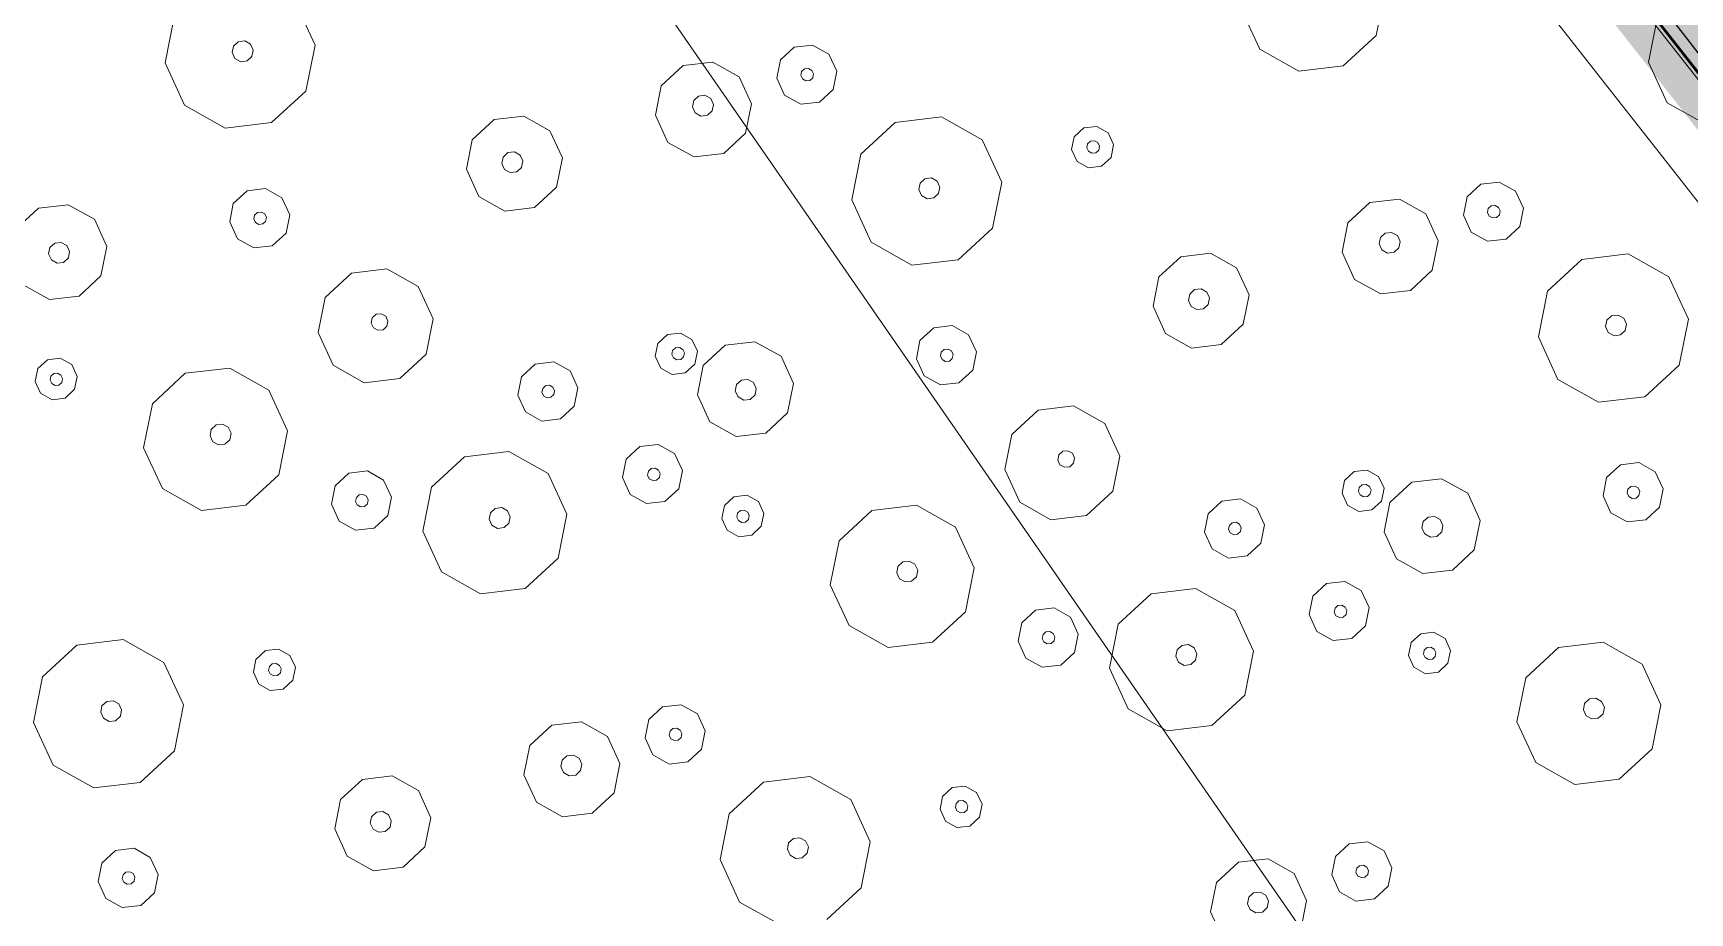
# Model space of a CAD drawing. Header units: metres. Extents: x -2858 to 512, y -1995 to 1252.
# Drawn here: x -957.179 to -952.793, y -851.668 to -849.34 of the extents above; entities that cross this region are included whole.
import ezdxf
from ezdxf.lldxf.tags import DXFTag

# ---------------------------------------------------------------- set-up
doc = ezdxf.new("R2010")
doc.units = ezdxf.units.M
for name, color, linetype in [('Calque commun', 7, 'Continuous'), ('Calque11', 7, 'Continuous'), ('Calque17', 7, 'Continuous')]:
    doc.layers.add(name, color=color, linetype=linetype)
tags = doc.linetypes.add('DASHDOT2', pattern=[0.5, 0.25, -0.125, 0, -0.125]).pattern_tags.tags
tags[10:11] = [DXFTag(74, 4), DXFTag(75, 0), DXFTag(340, '0'), DXFTag(46, 1.0), DXFTag(50, 0.0), DXFTag(44, 0.0), DXFTag(45, 0.0)]
tags[8:9] = [DXFTag(74, 4), DXFTag(75, 0), DXFTag(340, '0'), DXFTag(46, 1.0), DXFTag(50, 0.0), DXFTag(44, 0.0), DXFTag(45, 0.0)]
tags[6:7] = [DXFTag(74, 4), DXFTag(75, 0), DXFTag(340, '0'), DXFTag(46, 1.0), DXFTag(50, 0.0), DXFTag(44, 0.0), DXFTag(45, 0.0)]
tags[4:5] = [DXFTag(74, 4), DXFTag(75, 0), DXFTag(340, '0'), DXFTag(46, 1.0), DXFTag(50, 0.0), DXFTag(44, 0.0), DXFTag(45, 0.0)]

# ---------------------------------------------------------------- blocks, each defined once
blk = doc.blocks.new('geometrebondepartleger')
at = {"layer": 'Calque commun', "color": 10, "linetype": 'DASHDOT2', "lineweight": 18, "flags": 128}
blk.add_lwpolyline([(45.2867, 98.0868), (42.9361, 93.8756), (22.4919, 69.3549), (46.896, 54.8213), (60.0219, 76.4824), (130.1549, 64.2531), (145.3143, 148.376), (109.3485, 154.881), (91.263, 130.1164), (87.3779, 124.8321), (86.3313, 123.2789), (83.8109, 118.8118), (74.9183, 102.5858), (72.6157, 98.3586), (63.0649, 85.9136), (45.1583, 97.9611)], close=True, dxfattribs=at)
at = {"layer": 'Calque11', "color": 7, "linetype": 'Continuous', "lineweight": 9}
blk.add_polyline3d([(125.0277, 35.9078, 79), (133.3383, 81.851, 79), (145.3136, 148.3761, 79)], dxfattribs=at)
at = {"layer": 'Calque17', "color": 1, "linetype": 'Continuous', "lineweight": 9}
for points in [[(125.174, 36.6886, 79), (126.5286, 44.1348, 79), (125.0378, 35.9435, 79), (126.4161, 43.4883, 79), (128.681, 56.0642, 79), (129.9759, 63.1341, 79), (132.1933, 75.6042, 79), (133.3383, 81.851, 79), (135.2222, 92.3412, 79), (136.4776, 99.3268, 79), (138.1727, 108.7115, 79), (140.4846, 121.4626, 79), (141.0933, 124.9318, 79)], [(125.3707, 36.6528, 79), (126.7254, 44.0992, 79), (125.2346, 35.9078, 79), (126.6129, 43.4526, 79), (128.8778, 56.0285, 79), (130.1727, 63.0986, 79), (132.3901, 75.5687, 79), (133.5351, 81.8153, 79), (135.4191, 92.3058, 79), (136.6745, 99.2914, 79), (138.3695, 108.676, 79), (140.6815, 121.4274, 79), (141.2903, 124.8972, 79)]]:
    blk.add_polyline3d(points, dxfattribs=at)
blk = doc.blocks.new('pattern')
at = {"layer": 'Calque commun', "color": 54, "linetype": 'Continuous', "lineweight": 9}
for p, q in [((61.8743, 57.5132), (61.9764, 57.5735)), ((61.9764, 57.5735), (62.0946, 57.5623)), ((62.0946, 57.5623), (62.1835, 57.4837)), ((61.827, 57.4043), (61.8743, 57.5132)), ((62.1835, 57.4837), (62.2093, 57.3679)), ((61.8528, 57.2885), (61.827, 57.4043)), ((61.9723, 57.3901), (61.9792, 57.406)), ((61.9761, 57.3732), (61.9723, 57.3901)), ((61.9891, 57.3618), (61.9761, 57.3732)), ((61.9792, 57.406), (61.9941, 57.4148)), ((61.9941, 57.4148), (62.0113, 57.4131)), ((62.0113, 57.4131), (62.0243, 57.4017)), ((62.0281, 57.3848), (62.0212, 57.3689)), ((62.0243, 57.4017), (62.0281, 57.3848)), ((62.0063, 57.3601), (61.9891, 57.3618)), ((62.0212, 57.3689), (62.0063, 57.3601)), ((62.2093, 57.3679), (62.1621, 57.259)), ((61.9418, 57.2099), (61.8528, 57.2885)), ((62.6711, 57.2703), (62.7137, 57.2954)), ((62.7137, 57.2954), (62.7629, 57.2907)), ((62.7629, 57.2907), (62.8, 57.258)), ((62.1621, 57.259), (62.0599, 57.1987)), ((62.6515, 57.2249), (62.6711, 57.2703)), ((62.8, 57.258), (62.8107, 57.2097)), ((62.0599, 57.1987), (61.9418, 57.2099)), ((62.6622, 57.1766), (62.6515, 57.2249)), ((62.7136, 57.2198), (62.7178, 57.2293)), ((62.7159, 57.2096), (62.7136, 57.2198)), ((62.7237, 57.2028), (62.7159, 57.2096)), ((62.7178, 57.2293), (62.7267, 57.2346)), ((62.734, 57.2018), (62.7237, 57.2028)), ((62.7267, 57.2346), (62.7371, 57.2336)), ((62.743, 57.2071), (62.734, 57.2018)), ((62.7371, 57.2336), (62.7448, 57.2267)), ((62.7471, 57.2166), (62.743, 57.2071)), ((62.7448, 57.2267), (62.7471, 57.2166)), ((62.8107, 57.2097), (62.7911, 57.1644)), ((62.8862, 57.1599), (62.9543, 57.2001)), ((61.4446, 57.1358), (61.4872, 57.1609)), ((61.4872, 57.1609), (61.5364, 57.1563)), ((61.5364, 57.1563), (61.5735, 57.1235)), ((62.6993, 57.1439), (62.6622, 57.1766)), ((62.7911, 57.1644), (62.7485, 57.1392)), ((62.8547, 57.0873), (62.8862, 57.1599)), ((61.4249, 57.0905), (61.4446, 57.1358)), ((61.5735, 57.1235), (61.5842, 57.0753)), ((62.7485, 57.1392), (62.6993, 57.1439)), ((61.4357, 57.0422), (61.4249, 57.0905)), ((61.4871, 57.0853), (61.4913, 57.0949)), ((61.4894, 57.0752), (61.4871, 57.0853)), ((61.4972, 57.0683), (61.4894, 57.0752)), ((61.4913, 57.0949), (61.5002, 57.1001)), ((61.5075, 57.0673), (61.4972, 57.0683)), ((61.5002, 57.1001), (61.5105, 57.0991)), ((61.5164, 57.0726), (61.5075, 57.0673)), ((61.5105, 57.0991), (61.5183, 57.0923)), ((61.5206, 57.0821), (61.5164, 57.0726)), ((61.5183, 57.0923), (61.5206, 57.0821)), ((61.5842, 57.0753), (61.5645, 57.0299)), ((62.8719, 57.0101), (62.8547, 57.0873)), ((62.9477, 57.07), (62.9546, 57.0858)), ((62.9515, 57.0531), (62.9477, 57.07)), ((62.9546, 57.0858), (62.9695, 57.0946)), ((62.9695, 57.0946), (62.9867, 57.093)), ((62.9867, 57.093), (62.9997, 57.0815)), ((62.9997, 57.0815), (63.0034, 57.0646)), ((61.4727, 57.0095), (61.4357, 57.0422)), ((61.5645, 57.0299), (61.522, 57.0048)), ((62.9644, 57.0416), (62.9515, 57.0531)), ((62.9817, 57.04), (62.9644, 57.0416)), ((62.9966, 57.0488), (62.9817, 57.04)), ((63.0034, 57.0646), (62.9966, 57.0488)), ((63.1096, 57.063), (63.0781, 56.9905)), ((61.522, 57.0048), (61.4727, 57.0095)), ((62.1251, 56.9705), (62.1389, 57.0022)), ((62.1389, 57.0022), (62.1687, 57.0198)), ((62.1687, 57.0198), (62.2032, 57.0165)), ((62.1687, 56.9773), (62.1777, 56.9825)), ((62.1777, 56.9825), (62.188, 56.9816)), ((62.188, 56.9816), (62.1958, 56.9747)), ((62.2032, 57.0165), (62.2291, 56.9936)), ((62.2291, 56.9936), (62.2366, 56.9599)), ((62.9312, 56.9577), (62.8719, 57.0101)), ((63.0781, 56.9905), (63.01, 56.9502)), ((61.0656, 56.8866), (61.172, 56.9495)), ((61.172, 56.9495), (61.2951, 56.9377)), ((61.2951, 56.9377), (61.3877, 56.8559)), ((62.1327, 56.9367), (62.1251, 56.9705)), ((62.1586, 56.9138), (62.1327, 56.9367)), ((62.1646, 56.9677), (62.1687, 56.9773)), ((62.1668, 56.9576), (62.1646, 56.9677)), ((62.1746, 56.9507), (62.1668, 56.9576)), ((62.185, 56.9497), (62.1746, 56.9507)), ((62.1939, 56.955), (62.185, 56.9497)), ((62.198, 56.9645), (62.1939, 56.955)), ((62.1958, 56.9747), (62.198, 56.9645)), ((62.2366, 56.9599), (62.2229, 56.9281)), ((63.01, 56.9502), (62.9312, 56.9577)), ((62.1931, 56.9105), (62.1586, 56.9138)), ((62.2229, 56.9281), (62.1931, 56.9105)), ((61.0164, 56.7732), (61.0656, 56.8866)), ((61.3877, 56.8559), (61.4146, 56.7353)), ((61.8302, 56.8312), (61.8983, 56.8714)), ((61.8983, 56.8714), (61.9771, 56.8639)), ((61.9771, 56.8639), (62.0364, 56.8115)), ((61.7987, 56.7586), (61.8302, 56.8312)), ((62.0364, 56.8115), (62.0536, 56.7343)), ((61.0433, 56.6526), (61.0164, 56.7732)), ((61.1776, 56.7575), (61.1845, 56.7734)), ((61.1845, 56.7734), (61.1994, 56.7822)), ((61.1994, 56.7822), (61.2166, 56.7805)), ((61.2166, 56.7805), (61.2296, 56.7691)), ((61.2296, 56.7691), (61.2333, 56.7522)), ((61.8989, 56.7509), (61.9058, 56.7668)), ((61.9058, 56.7668), (61.9207, 56.7756)), ((61.9207, 56.7756), (61.938, 56.774)), ((61.938, 56.774), (61.9509, 56.7625)), ((61.9509, 56.7625), (61.9547, 56.7456)), ((62.1782, 56.7202), (62.1979, 56.7656)), ((62.1979, 56.7656), (62.2405, 56.7907)), ((62.2405, 56.7907), (62.2897, 56.786)), ((62.2897, 56.786), (62.3268, 56.7533)), ((61.1814, 56.7406), (61.1776, 56.7575)), ((61.1943, 56.7291), (61.1814, 56.7406)), ((61.2116, 56.7275), (61.1943, 56.7291)), ((61.2265, 56.7363), (61.2116, 56.7275)), ((61.2333, 56.7522), (61.2265, 56.7363)), ((61.4146, 56.7353), (61.3654, 56.6219)), ((61.8159, 56.6814), (61.7987, 56.7586)), ((61.9027, 56.734), (61.8989, 56.7509)), ((61.9157, 56.7226), (61.9027, 56.734)), ((61.9329, 56.7209), (61.9157, 56.7226)), ((61.9478, 56.7297), (61.9329, 56.7209)), ((61.9547, 56.7456), (61.9478, 56.7297)), ((62.0536, 56.7343), (62.0221, 56.6618)), ((62.189, 56.6719), (62.1782, 56.7202)), ((62.2391, 56.718), (62.2433, 56.7275)), ((62.2414, 56.7079), (62.2391, 56.718)), ((62.2433, 56.7275), (62.2522, 56.7328)), ((62.2522, 56.7328), (62.2626, 56.7318)), ((62.2626, 56.7318), (62.2703, 56.7249)), ((62.2703, 56.7249), (62.2726, 56.7148)), ((62.3268, 56.7533), (62.3375, 56.705)), ((61.8752, 56.629), (61.8159, 56.6814)), ((62.2261, 56.6392), (62.189, 56.6719)), ((62.2492, 56.701), (62.2414, 56.7079)), ((62.2595, 56.7), (62.2492, 56.701)), ((62.2685, 56.7053), (62.2595, 56.7)), ((62.2726, 56.7148), (62.2685, 56.7053)), ((62.3375, 56.705), (62.3178, 56.6596)), ((62.4883, 56.6148), (62.5905, 56.6751)), ((62.5905, 56.6751), (62.7086, 56.6638)), ((61.1359, 56.5708), (61.0433, 56.6526)), ((61.954, 56.6215), (61.8752, 56.629)), ((62.0221, 56.6618), (61.954, 56.6215)), ((62.2753, 56.6345), (62.2261, 56.6392)), ((62.3178, 56.6596), (62.2753, 56.6345)), ((62.7086, 56.6638), (62.7976, 56.5853)), ((61.3654, 56.6219), (61.259, 56.559)), ((61.9227, 56.553), (61.9365, 56.5847)), ((61.9365, 56.5847), (61.9663, 56.6023)), ((61.9663, 56.6023), (62.0008, 56.599)), ((62.0008, 56.599), (62.0267, 56.5761)), ((62.4411, 56.5059), (62.4883, 56.6148)), ((62.7976, 56.5853), (62.8234, 56.4695)), ((60.6503, 56.5785), (60.6761, 56.4627)), ((61.259, 56.559), (61.1359, 56.5708)), ((61.9303, 56.5192), (61.9227, 56.553)), ((61.9584, 56.5526), (61.9625, 56.5621)), ((61.9607, 56.5425), (61.9584, 56.5526)), ((61.9684, 56.5356), (61.9607, 56.5425)), ((61.9625, 56.5621), (61.9715, 56.5674)), ((61.9715, 56.5674), (61.9818, 56.5664)), ((61.9877, 56.5399), (61.9788, 56.5346)), ((61.9818, 56.5664), (61.9896, 56.5595)), ((61.9918, 56.5494), (61.9877, 56.5399)), ((61.9896, 56.5595), (61.9918, 56.5494)), ((62.0342, 56.5423), (62.0205, 56.5106)), ((62.0267, 56.5761), (62.0342, 56.5423)), ((61.9562, 56.4963), (61.9303, 56.5192)), ((61.9907, 56.493), (61.9562, 56.4963)), ((61.9788, 56.5346), (61.9684, 56.5356)), ((62.0205, 56.5106), (61.9907, 56.493)), ((62.4669, 56.3901), (62.4411, 56.5059)), ((62.5864, 56.4917), (62.5933, 56.5076)), ((62.5933, 56.5076), (62.6082, 56.5164)), ((62.6082, 56.5164), (62.6254, 56.5147)), ((62.6254, 56.5147), (62.6384, 56.5033)), ((62.6384, 56.5033), (62.6421, 56.4864)), ((60.6761, 56.4627), (60.6289, 56.3538)), ((62.5901, 56.4748), (62.5864, 56.4917)), ((62.6031, 56.4633), (62.5901, 56.4748)), ((62.6203, 56.4617), (62.6031, 56.4633)), ((62.6352, 56.4705), (62.6203, 56.4617)), ((62.6421, 56.4864), (62.6352, 56.4705)), ((62.8234, 56.4695), (62.7761, 56.3606)), ((62.2002, 56.3684), (62.2198, 56.4137)), ((62.2198, 56.4137), (62.2624, 56.4389)), ((62.2624, 56.4389), (62.3116, 56.4342)), ((62.3116, 56.4342), (62.3487, 56.4014)), ((61.1183, 56.3197), (61.138, 56.3651)), ((61.138, 56.3651), (61.1805, 56.3902)), ((61.1805, 56.3902), (61.2297, 56.3855)), ((61.2297, 56.3855), (61.2668, 56.3528)), ((62.2109, 56.3201), (62.2002, 56.3684)), ((62.2624, 56.3632), (62.2665, 56.3727)), ((62.2665, 56.3727), (62.2754, 56.378)), ((62.2754, 56.378), (62.2858, 56.377)), ((62.2858, 56.377), (62.2936, 56.3702)), ((62.2936, 56.3702), (62.2958, 56.36)), ((62.3487, 56.4014), (62.3594, 56.3532)), ((62.5558, 56.3115), (62.4669, 56.3901)), ((63.2695, 56.3498), (63.2993, 56.3674)), ((63.2993, 56.3674), (63.3338, 56.3641)), ((60.6289, 56.3538), (60.5284, 56.2945)), ((61.1805, 56.3146), (61.1846, 56.3241)), ((61.1846, 56.3241), (61.1936, 56.3294)), ((61.1936, 56.3294), (61.2039, 56.3284)), ((61.2039, 56.3284), (61.2117, 56.3215)), ((61.2117, 56.3215), (61.2139, 56.3114)), ((61.2668, 56.3528), (61.2776, 56.3045)), ((62.2646, 56.3531), (62.2624, 56.3632)), ((62.2724, 56.3462), (62.2646, 56.3531)), ((62.2827, 56.3452), (62.2724, 56.3462)), ((62.2917, 56.3505), (62.2827, 56.3452)), ((62.2958, 56.36), (62.2917, 56.3505)), ((62.3594, 56.3532), (62.3398, 56.3078)), ((62.7761, 56.3606), (62.674, 56.3003)), ((63.2558, 56.3181), (63.2695, 56.3498)), ((63.2935, 56.3152), (63.2977, 56.3247)), ((63.2977, 56.3247), (63.3066, 56.33)), ((63.3066, 56.33), (63.3169, 56.329)), ((63.3169, 56.329), (63.3247, 56.3221)), ((63.3247, 56.3221), (63.327, 56.312)), ((63.3338, 56.3641), (63.3597, 56.3412)), ((63.3597, 56.3412), (63.3673, 56.3074)), ((61.129, 56.2714), (61.1183, 56.3197)), ((61.1827, 56.3044), (61.1805, 56.3146)), ((61.1905, 56.2976), (61.1827, 56.3044)), ((61.2009, 56.2966), (61.1905, 56.2976)), ((61.2098, 56.3019), (61.2009, 56.2966)), ((61.2139, 56.3114), (61.2098, 56.3019)), ((61.2776, 56.3045), (61.2579, 56.2592)), ((61.353, 56.2547), (61.4211, 56.2949)), ((61.4211, 56.2949), (61.4999, 56.2874)), ((61.4999, 56.2874), (61.5592, 56.2351)), ((62.248, 56.2874), (62.2109, 56.3201)), ((62.2972, 56.2827), (62.248, 56.2874)), ((62.3398, 56.3078), (62.2972, 56.2827)), ((62.674, 56.3003), (62.5558, 56.3115)), ((63.2633, 56.2843), (63.2558, 56.3181)), ((63.2892, 56.2614), (63.2633, 56.2843)), ((63.2958, 56.3051), (63.2935, 56.3152)), ((63.3036, 56.2982), (63.2958, 56.3051)), ((63.3139, 56.2972), (63.3036, 56.2982)), ((63.3228, 56.3025), (63.3139, 56.2972)), ((63.327, 56.312), (63.3228, 56.3025)), ((63.3673, 56.3074), (63.3535, 56.2757)), ((61.1661, 56.2387), (61.129, 56.2714)), ((61.2153, 56.234), (61.1661, 56.2387)), ((61.2579, 56.2592), (61.2153, 56.234)), ((61.3215, 56.1821), (61.353, 56.2547)), ((61.5592, 56.2351), (61.5764, 56.1578)), ((62.7445, 56.1934), (62.7641, 56.2387)), ((62.7641, 56.2387), (62.8067, 56.2639)), ((62.8067, 56.2639), (62.8559, 56.2592)), ((62.8559, 56.2592), (62.893, 56.2265)), ((63.3237, 56.2581), (63.2892, 56.2614)), ((63.3535, 56.2757), (63.3237, 56.2581)), ((63.5412, 56.1955), (63.6477, 56.2583)), ((63.6477, 56.2583), (63.7707, 56.2466)), ((61.4214, 56.1806), (61.4363, 56.1894)), ((61.4363, 56.1894), (61.4535, 56.1878)), ((62.7552, 56.1451), (62.7445, 56.1934)), ((62.8067, 56.1883), (62.8108, 56.1978)), ((62.8108, 56.1978), (62.8197, 56.2031)), ((62.8197, 56.2031), (62.8301, 56.2021)), ((62.8301, 56.2021), (62.8379, 56.1952)), ((62.8379, 56.1952), (62.8401, 56.1851)), ((62.893, 56.2265), (62.9038, 56.1782)), ((63.4921, 56.0821), (63.5412, 56.1955)), ((61.3387, 56.1049), (61.3215, 56.1821)), ((61.4145, 56.1648), (61.4214, 56.1806)), ((61.4183, 56.1479), (61.4145, 56.1648)), ((61.4313, 56.1364), (61.4183, 56.1479)), ((61.4535, 56.1878), (61.4665, 56.1763)), ((61.4703, 56.1594), (61.4634, 56.1436)), ((61.4665, 56.1763), (61.4703, 56.1594)), ((61.5764, 56.1578), (61.5449, 56.0853)), ((62.7923, 56.1124), (62.7552, 56.1451)), ((62.8089, 56.1781), (62.8067, 56.1883)), ((62.8167, 56.1712), (62.8089, 56.1781)), ((62.8271, 56.1703), (62.8167, 56.1712)), ((62.836, 56.1755), (62.8271, 56.1703)), ((62.8401, 56.1851), (62.836, 56.1755)), ((62.9038, 56.1782), (62.8841, 56.1328)), ((63.8634, 56.1648), (63.8903, 56.0441)), ((61.398, 56.0525), (61.3387, 56.1049)), ((61.4485, 56.1348), (61.4313, 56.1364)), ((61.4634, 56.1436), (61.4485, 56.1348)), ((62.8415, 56.1077), (62.7923, 56.1124)), ((62.8841, 56.1328), (62.8415, 56.1077)), ((61.5449, 56.0853), (61.4768, 56.045)), ((63.5189, 55.9614), (63.4921, 56.0821)), ((63.6533, 56.0663), (63.6602, 56.0822)), ((63.657, 56.0494), (63.6533, 56.0663)), ((63.6602, 56.0822), (63.6751, 56.091)), ((63.6751, 56.091), (63.6923, 56.0894)), ((63.6923, 56.0894), (63.7053, 56.0779)), ((63.709, 56.061), (63.7021, 56.0451)), ((63.7053, 56.0779), (63.709, 56.061)), ((61.4768, 56.045), (61.398, 56.0525)), ((61.7936, 55.9771), (61.8617, 56.0173)), ((61.8617, 56.0173), (61.9405, 56.0098)), ((62.3392, 56.0068), (62.421, 56.055)), ((62.421, 56.055), (62.5155, 56.046)), ((62.5155, 56.046), (62.5866, 55.9832)), ((63.67, 56.038), (63.657, 56.0494)), ((63.6872, 56.0363), (63.67, 56.038)), ((63.7021, 56.0451), (63.6872, 56.0363)), ((63.8903, 56.0441), (63.8411, 55.9307)), ((61.7621, 55.9046), (61.7936, 55.9771)), ((61.9405, 56.0098), (61.9998, 55.9575)), ((62.3014, 55.9197), (62.3392, 56.0068)), ((62.5866, 55.9832), (62.6073, 55.8905)), ((62.8168, 55.9168), (62.9189, 55.9771)), ((62.9189, 55.9771), (63.0371, 55.9659)), ((61.9998, 55.9575), (62.017, 55.8803)), ((62.4232, 55.921), (62.4351, 55.928)), ((62.4351, 55.928), (62.4489, 55.9267)), ((62.4489, 55.9267), (62.4593, 55.9176)), ((63.0371, 55.9659), (63.126, 55.8874)), ((63.6116, 55.8796), (63.5189, 55.9614)), ((63.8411, 55.9307), (63.7346, 55.8679)), ((61.7793, 55.8273), (61.7621, 55.9046)), ((61.8625, 55.8887), (61.8694, 55.9046)), ((61.8663, 55.8718), (61.8625, 55.8887)), ((61.8694, 55.9046), (61.8843, 55.9134)), ((61.8843, 55.9134), (61.9016, 55.9117)), ((61.9016, 55.9117), (61.9145, 55.9003)), ((61.9183, 55.8834), (61.9114, 55.8675)), ((61.9145, 55.9003), (61.9183, 55.8834)), ((62.3221, 55.827), (62.3014, 55.9197)), ((62.4177, 55.9083), (62.4232, 55.921)), ((62.4207, 55.8948), (62.4177, 55.9083)), ((62.4311, 55.8856), (62.4207, 55.8948)), ((62.4448, 55.8843), (62.4311, 55.8856)), ((62.4568, 55.8913), (62.4448, 55.8843)), ((62.4623, 55.904), (62.4568, 55.8913)), ((62.4593, 55.9176), (62.4623, 55.904)), ((62.6073, 55.8905), (62.5695, 55.8034)), ((62.7695, 55.8079), (62.8168, 55.9168)), ((63.126, 55.8874), (63.1518, 55.7715)), ((61.8793, 55.8604), (61.8663, 55.8718)), ((61.8965, 55.8587), (61.8793, 55.8604)), ((61.9114, 55.8675), (61.8965, 55.8587)), ((62.017, 55.8803), (61.9855, 55.8077)), ((63.7346, 55.8679), (63.6116, 55.8796)), ((61.8386, 55.775), (61.7793, 55.8273)), ((61.9855, 55.8077), (61.9174, 55.7675)), ((62.3932, 55.7642), (62.3221, 55.827)), ((62.5695, 55.8034), (62.4878, 55.7552)), ((62.7953, 55.6921), (62.7695, 55.8079)), ((62.9148, 55.7937), (62.9217, 55.8096)), ((62.9217, 55.8096), (62.9366, 55.8184)), ((62.9366, 55.8184), (62.9538, 55.8168)), ((62.9538, 55.8168), (62.9668, 55.8053)), ((62.9668, 55.8053), (62.9706, 55.7884)), ((60.9551, 55.7096), (61.0573, 55.7699)), ((61.0573, 55.7699), (61.1754, 55.7586)), ((61.1754, 55.7586), (61.2644, 55.6801)), ((61.9174, 55.7675), (61.8386, 55.775)), ((62.4878, 55.7552), (62.3932, 55.7642)), ((62.9186, 55.7768), (62.9148, 55.7937)), ((62.9316, 55.7654), (62.9186, 55.7768)), ((62.9488, 55.7638), (62.9316, 55.7654)), ((62.9637, 55.7725), (62.9488, 55.7638)), ((62.9706, 55.7884), (62.9637, 55.7725)), ((63.1518, 55.7715), (63.1046, 55.6627)), ((61.2644, 55.6801), (61.2902, 55.5643)), ((62.8843, 55.6136), (62.7953, 55.6921)), ((63.1046, 55.6627), (63.0024, 55.6023)), ((63.594, 55.6285), (63.6136, 55.6739)), ((63.6136, 55.6739), (63.6562, 55.699)), ((63.6562, 55.699), (63.7054, 55.6943)), ((63.7054, 55.6943), (63.7425, 55.6616)), ((63.6047, 55.5803), (63.594, 55.6285)), ((63.6562, 55.6234), (63.6603, 55.6329)), ((63.6584, 55.6133), (63.6562, 55.6234)), ((63.6603, 55.6329), (63.6692, 55.6382)), ((63.6692, 55.6382), (63.6796, 55.6372)), ((63.6796, 55.6372), (63.6873, 55.6304)), ((63.6896, 55.6202), (63.6855, 55.6107)), ((63.6873, 55.6304), (63.6896, 55.6202)), ((63.7425, 55.6616), (63.7532, 55.6134)), ((63.0024, 55.6023), (62.8843, 55.6136)), ((63.6418, 55.5476), (63.6047, 55.5803)), ((63.6662, 55.6064), (63.6584, 55.6133)), ((63.6765, 55.6054), (63.6662, 55.6064)), ((63.6855, 55.6107), (63.6765, 55.6054)), ((63.7532, 55.6134), (63.7336, 55.568)), ((63.8287, 55.5635), (63.8968, 55.6038)), ((63.8968, 55.6038), (63.9756, 55.5963)), ((63.9756, 55.5963), (64.0349, 55.5439)), ((61.2902, 55.5643), (61.243, 55.4554)), ((62.3674, 55.4941), (62.3871, 55.5395)), ((62.3871, 55.5395), (62.4297, 55.5646)), ((62.4297, 55.5646), (62.4789, 55.5599)), ((62.4789, 55.5599), (62.516, 55.5272)), ((63.691, 55.5429), (63.6418, 55.5476)), ((63.7336, 55.568), (63.691, 55.5429)), ((63.7972, 55.491), (63.8287, 55.5635)), ((64.0349, 55.5439), (64.0521, 55.4667)), ((62.3782, 55.4458), (62.3674, 55.4941)), ((62.4296, 55.489), (62.4338, 55.4985)), ((62.4319, 55.4788), (62.4296, 55.489)), ((62.4338, 55.4985), (62.4427, 55.5038)), ((62.4427, 55.5038), (62.453, 55.5028)), ((62.453, 55.5028), (62.4608, 55.4959)), ((62.4608, 55.4959), (62.4631, 55.4858)), ((62.516, 55.5272), (62.5267, 55.4789)), ((63.8144, 55.4137), (63.7972, 55.491)), ((63.8902, 55.4736), (63.8971, 55.4895)), ((63.8971, 55.4895), (63.912, 55.4983)), ((63.912, 55.4983), (63.9292, 55.4966)), ((63.9292, 55.4966), (63.9422, 55.4852)), ((61.7226, 55.4129), (61.7364, 55.4446)), ((61.7364, 55.4446), (61.7662, 55.4622)), ((61.7662, 55.4622), (61.8006, 55.4589)), ((61.8006, 55.4589), (61.8266, 55.436)), ((62.4152, 55.4131), (62.3782, 55.4458)), ((62.4397, 55.472), (62.4319, 55.4788)), ((62.45, 55.471), (62.4397, 55.472)), ((62.4589, 55.4762), (62.45, 55.471)), ((62.4631, 55.4858), (62.4589, 55.4762)), ((62.5267, 55.4789), (62.507, 55.4336)), ((63.894, 55.4567), (63.8902, 55.4736)), ((63.9069, 55.4452), (63.894, 55.4567)), ((63.9242, 55.4436), (63.9069, 55.4452)), ((63.9391, 55.4524), (63.9242, 55.4436)), ((63.9459, 55.4683), (63.9391, 55.4524)), ((63.9422, 55.4852), (63.9459, 55.4683)), ((64.0521, 55.4667), (64.0206, 55.3941)), ((61.7301, 55.3791), (61.7226, 55.4129)), ((61.7604, 55.41), (61.7645, 55.4195)), ((61.7626, 55.3999), (61.7604, 55.41)), ((61.7704, 55.393), (61.7626, 55.3999)), ((61.7645, 55.4195), (61.7734, 55.4248)), ((61.7734, 55.4248), (61.7838, 55.4238)), ((61.7838, 55.4238), (61.7915, 55.417)), ((61.7938, 55.4068), (61.7897, 55.3973)), ((61.7915, 55.417), (61.7938, 55.4068)), ((61.8341, 55.4022), (61.8203, 55.3705)), ((61.8266, 55.436), (61.8341, 55.4022)), ((62.4645, 55.4084), (62.4152, 55.4131)), ((62.507, 55.4336), (62.4645, 55.4084)), ((63.0676, 55.3741), (63.0814, 55.4059)), ((63.0814, 55.4059), (63.1112, 55.4235)), ((63.1112, 55.4235), (63.1457, 55.4202)), ((63.1457, 55.4202), (63.1716, 55.3973)), ((63.8737, 55.3614), (63.8144, 55.4137)), ((61.7561, 55.3562), (61.7301, 55.3791)), ((61.7905, 55.3529), (61.7561, 55.3562)), ((61.7807, 55.392), (61.7704, 55.393)), ((61.7897, 55.3973), (61.7807, 55.392)), ((61.8203, 55.3705), (61.7905, 55.3529)), ((63.0752, 55.3403), (63.0676, 55.3741)), ((63.1071, 55.3714), (63.1112, 55.3809)), ((63.1093, 55.3612), (63.1071, 55.3714)), ((63.1171, 55.3544), (63.1093, 55.3612)), ((63.1112, 55.3809), (63.1202, 55.3862)), ((63.1202, 55.3862), (63.1305, 55.3852)), ((63.1364, 55.3587), (63.1275, 55.3534)), ((63.1305, 55.3852), (63.1383, 55.3783)), ((63.1405, 55.3682), (63.1364, 55.3587)), ((63.1383, 55.3783), (63.1405, 55.3682)), ((63.1791, 55.3635), (63.1654, 55.3317)), ((63.1716, 55.3973), (63.1791, 55.3635)), ((63.9525, 55.3539), (63.8737, 55.3614)), ((64.0206, 55.3941), (63.9525, 55.3539)), ((62.0081, 55.2903), (62.1145, 55.3531)), ((62.1145, 55.3531), (62.2375, 55.3414)), ((62.2375, 55.3414), (62.3302, 55.2596)), ((63.1011, 55.3174), (63.0752, 55.3403)), ((63.1356, 55.3142), (63.1011, 55.3174)), ((63.1275, 55.3534), (63.1171, 55.3544)), ((63.1654, 55.3317), (63.1356, 55.3142)), ((64.2693, 55.286), (64.3374, 55.3262)), ((64.3374, 55.3262), (64.4161, 55.3187)), ((64.4161, 55.3187), (64.4754, 55.2663)), ((61.9589, 55.1769), (62.0081, 55.2903)), ((62.7727, 55.2348), (62.8408, 55.2751)), ((62.8408, 55.2751), (62.9196, 55.2675)), ((64.2378, 55.2134), (64.2693, 55.286)), ((62.3302, 55.2596), (62.3571, 55.1389)), ((62.7412, 55.1623), (62.7727, 55.2348)), ((62.9196, 55.2675), (62.9789, 55.2152)), ((64.4754, 55.2663), (64.4926, 55.1891)), ((62.127, 55.177), (62.1419, 55.1858)), ((62.1419, 55.1858), (62.1591, 55.1842)), ((62.1591, 55.1842), (62.1721, 55.1727)), ((62.9789, 55.2152), (62.9961, 55.138)), ((63.1404, 55.1692), (63.183, 55.1943)), ((63.183, 55.1943), (63.2322, 55.1896)), ((63.2322, 55.1896), (63.2693, 55.1569)), ((64.255, 55.1362), (64.2378, 55.2134)), ((64.3382, 55.1975), (64.3451, 55.2134)), ((64.342, 55.1806), (64.3382, 55.1975)), ((64.3549, 55.1692), (64.342, 55.1806)), ((64.3451, 55.2134), (64.36, 55.2222)), ((64.36, 55.2222), (64.3772, 55.2206)), ((64.3772, 55.2206), (64.3902, 55.2091)), ((64.394, 55.1922), (64.3871, 55.1763)), ((64.3902, 55.2091), (64.394, 55.1922)), ((64.4926, 55.1891), (64.4612, 55.1165)), ((61.9858, 55.0562), (61.9589, 55.1769)), ((62.1201, 55.1611), (62.127, 55.177)), ((62.1239, 55.1442), (62.1201, 55.1611)), ((62.1368, 55.1328), (62.1239, 55.1442)), ((62.169, 55.1399), (62.1541, 55.1311)), ((62.1758, 55.1558), (62.169, 55.1399)), ((62.1721, 55.1727), (62.1758, 55.1558)), ((62.3571, 55.1389), (62.3079, 55.0255)), ((62.7584, 55.085), (62.7412, 55.1623)), ((62.8414, 55.1546), (62.8483, 55.1704)), ((62.8452, 55.1377), (62.8414, 55.1546)), ((62.8582, 55.1262), (62.8452, 55.1377)), ((62.8483, 55.1704), (62.8632, 55.1792)), ((62.8632, 55.1792), (62.8805, 55.1776)), ((62.8805, 55.1776), (62.8934, 55.1661)), ((62.8972, 55.1493), (62.8903, 55.1334)), ((62.8934, 55.1661), (62.8972, 55.1493)), ((62.9961, 55.138), (62.9646, 55.0654)), ((63.1207, 55.1238), (63.1404, 55.1692)), ((63.1858, 55.1312), (63.1947, 55.1364)), ((63.1947, 55.1364), (63.205, 55.1355)), ((63.2693, 55.1569), (63.28, 55.1087)), ((64.3143, 55.0838), (64.255, 55.1362)), ((64.3722, 55.1676), (64.3549, 55.1692)), ((64.3871, 55.1763), (64.3722, 55.1676)), ((62.1541, 55.1311), (62.1368, 55.1328)), ((62.8754, 55.1246), (62.8582, 55.1262)), ((62.8903, 55.1334), (62.8754, 55.1246)), ((63.1315, 55.0756), (63.1207, 55.1238)), ((63.1816, 55.1216), (63.1858, 55.1312)), ((63.1839, 55.1115), (63.1816, 55.1216)), ((63.1917, 55.1046), (63.1839, 55.1115)), ((63.202, 55.1036), (63.1917, 55.1046)), ((63.211, 55.1089), (63.202, 55.1036)), ((63.205, 55.1355), (63.2128, 55.1286)), ((63.2151, 55.1184), (63.211, 55.1089)), ((63.2128, 55.1286), (63.2151, 55.1184)), ((63.28, 55.1087), (63.2603, 55.0633)), ((64.4612, 55.1165), (64.393, 55.0763)), ((62.0784, 54.9744), (61.9858, 55.0562)), ((62.8177, 55.0327), (62.7584, 55.085)), ((62.9646, 55.0654), (62.8965, 55.0252)), ((63.1686, 55.0428), (63.1315, 55.0756)), ((63.2603, 55.0633), (63.2178, 55.0382)), ((63.4308, 55.0184), (63.533, 55.0787)), ((63.533, 55.0787), (63.6511, 55.0675)), ((63.6511, 55.0675), (63.7401, 54.9889)), ((64.393, 55.0763), (64.3143, 55.0838)), ((62.3079, 55.0255), (62.2015, 54.9627)), ((62.8965, 55.0252), (62.8177, 55.0327)), ((62.879, 54.9884), (62.9088, 55.006)), ((62.9088, 55.006), (62.9433, 55.0027)), ((63.2178, 55.0382), (63.1686, 55.0428)), ((63.3836, 54.9095), (63.4308, 55.0184)), ((62.2015, 54.9627), (62.0784, 54.9744)), ((62.8652, 54.9566), (62.879, 54.9884)), ((62.9009, 54.9562), (62.905, 54.9658)), ((62.905, 54.9658), (62.914, 54.971)), ((62.914, 54.971), (62.9243, 54.97)), ((62.9243, 54.97), (62.9321, 54.9632)), ((62.9321, 54.9632), (62.9343, 54.953)), ((62.9433, 55.0027), (62.9692, 54.9798)), ((62.9692, 54.9798), (62.9767, 54.946)), ((63.7401, 54.9889), (63.7659, 54.8731)), ((62.8728, 54.9228), (62.8652, 54.9566)), ((62.8987, 54.8999), (62.8728, 54.9228)), ((62.9032, 54.9461), (62.9009, 54.9562)), ((62.9109, 54.9392), (62.9032, 54.9461)), ((62.9213, 54.9382), (62.9109, 54.9392)), ((62.9302, 54.9435), (62.9213, 54.9382)), ((62.9343, 54.953), (62.9302, 54.9435)), ((62.9767, 54.946), (62.963, 54.9142)), ((63.5358, 54.9112), (63.5507, 54.92)), ((63.5507, 54.92), (63.5679, 54.9184)), ((63.5679, 54.9184), (63.5809, 54.9069)), ((62.9332, 54.8966), (62.8987, 54.8999)), ((62.963, 54.9142), (62.9332, 54.8966)), ((63.4094, 54.7937), (63.3836, 54.9095)), ((63.5289, 54.8953), (63.5358, 54.9112)), ((63.5326, 54.8784), (63.5289, 54.8953)), ((63.5456, 54.867), (63.5326, 54.8784)), ((63.5777, 54.8741), (63.5628, 54.8653)), ((63.5846, 54.89), (63.5777, 54.8741)), ((63.5809, 54.9069), (63.5846, 54.89)), ((63.7659, 54.8731), (63.7187, 54.7642)), ((64.8628, 54.8483), (64.9053, 54.8734)), ((64.9053, 54.8734), (64.9546, 54.8687)), ((63.1623, 54.8174), (63.2049, 54.8425)), ((63.2049, 54.8425), (63.2541, 54.8378)), ((63.2541, 54.8378), (63.2912, 54.8051)), ((63.5628, 54.8653), (63.5456, 54.867)), ((64.8431, 54.8029), (64.8628, 54.8483)), ((64.9546, 54.8687), (64.9916, 54.836)), ((64.9916, 54.836), (65.0024, 54.7878)), ((62.0804, 54.7687), (62.123, 54.7938)), ((62.123, 54.7938), (62.1722, 54.7892)), ((62.1722, 54.7892), (62.2093, 54.7564)), ((63.1427, 54.772), (63.1623, 54.8174)), ((63.2912, 54.8051), (63.3019, 54.7568)), ((63.4983, 54.7152), (63.4094, 54.7937)), ((64.8539, 54.7547), (64.8431, 54.8029)), ((64.9053, 54.7978), (64.9094, 54.8073)), ((64.9076, 54.7877), (64.9053, 54.7978)), ((64.9153, 54.7808), (64.9076, 54.7877)), ((64.9094, 54.8073), (64.9184, 54.8126)), ((64.9184, 54.8126), (64.9287, 54.8116)), ((64.9287, 54.8116), (64.9365, 54.8047)), ((64.9387, 54.7946), (64.9346, 54.7851)), ((64.9365, 54.8047), (64.9387, 54.7946)), ((65.0024, 54.7878), (64.9827, 54.7424)), ((62.0608, 54.7233), (62.0804, 54.7687)), ((62.2093, 54.7564), (62.2201, 54.7082)), ((63.1534, 54.7237), (63.1427, 54.772)), ((63.2049, 54.7669), (63.209, 54.7764)), ((63.2071, 54.7567), (63.2049, 54.7669)), ((63.2149, 54.7499), (63.2071, 54.7567)), ((63.209, 54.7764), (63.2179, 54.7817)), ((63.2252, 54.7489), (63.2149, 54.7499)), ((63.2179, 54.7817), (63.2283, 54.7807)), ((63.2342, 54.7542), (63.2252, 54.7489)), ((63.2283, 54.7807), (63.2361, 54.7738)), ((63.2383, 54.7637), (63.2342, 54.7542)), ((63.2361, 54.7738), (63.2383, 54.7637)), ((63.3019, 54.7568), (63.2823, 54.7114)), ((63.7187, 54.7642), (63.6165, 54.7039)), ((64.1983, 54.7217), (64.212, 54.7534)), ((64.212, 54.7534), (64.2418, 54.771)), ((64.2418, 54.771), (64.2763, 54.7678)), ((64.2763, 54.7678), (64.3022, 54.7449)), ((64.3022, 54.7449), (64.3098, 54.7111)), ((64.8909, 54.7219), (64.8539, 54.7547)), ((64.9257, 54.7798), (64.9153, 54.7808)), ((64.9346, 54.7851), (64.9257, 54.7798)), ((64.9827, 54.7424), (64.9401, 54.7173)), ((62.0715, 54.6751), (62.0608, 54.7233)), ((62.123, 54.7182), (62.1271, 54.7277)), ((62.1252, 54.7081), (62.123, 54.7182)), ((62.133, 54.7012), (62.1252, 54.7081)), ((62.1271, 54.7277), (62.136, 54.733)), ((62.1434, 54.7002), (62.133, 54.7012)), ((62.136, 54.733), (62.1464, 54.732)), ((62.1523, 54.7055), (62.1434, 54.7002)), ((62.1464, 54.732), (62.1542, 54.7252)), ((62.1564, 54.715), (62.1523, 54.7055)), ((62.1542, 54.7252), (62.1564, 54.715)), ((62.2201, 54.7082), (62.2004, 54.6628)), ((62.2955, 54.6583), (62.3636, 54.6986)), ((62.3636, 54.6986), (62.4424, 54.6911)), ((63.1905, 54.691), (63.1534, 54.7237)), ((63.2823, 54.7114), (63.2397, 54.6863)), ((63.6165, 54.7039), (63.4983, 54.7152)), ((64.2058, 54.6879), (64.1983, 54.7217)), ((64.236, 54.7188), (64.2402, 54.7284)), ((64.2383, 54.7087), (64.236, 54.7188)), ((64.2461, 54.7018), (64.2383, 54.7087)), ((64.2402, 54.7284), (64.2491, 54.7336)), ((64.2564, 54.7009), (64.2461, 54.7018)), ((64.2491, 54.7336), (64.2594, 54.7327)), ((64.2654, 54.7061), (64.2564, 54.7009)), ((64.2594, 54.7327), (64.2672, 54.7258)), ((64.2695, 54.7157), (64.2654, 54.7061)), ((64.2672, 54.7258), (64.2695, 54.7157)), ((64.3098, 54.7111), (64.296, 54.6793)), ((64.9401, 54.7173), (64.8909, 54.7219)), ((62.1086, 54.6424), (62.0715, 54.6751)), ((62.2004, 54.6628), (62.1578, 54.6377)), ((62.264, 54.5858), (62.2955, 54.6583)), ((62.4424, 54.6911), (62.5017, 54.6387)), ((63.2397, 54.6863), (63.1905, 54.691)), ((63.7066, 54.6424), (63.7492, 54.6675)), ((63.7492, 54.6675), (63.7984, 54.6628)), ((63.7984, 54.6628), (63.8355, 54.6301)), ((64.2317, 54.665), (64.2058, 54.6879)), ((64.2662, 54.6617), (64.2317, 54.665)), ((64.296, 54.6793), (64.2662, 54.6617)), ((64.4837, 54.5991), (64.5902, 54.6619)), ((64.5902, 54.6619), (64.7132, 54.6502)), ((62.1578, 54.6377), (62.1086, 54.6424)), ((62.5017, 54.6387), (62.5189, 54.5615)), ((63.687, 54.597), (63.7066, 54.6424)), ((63.8355, 54.6301), (63.8463, 54.5818)), ((64.7132, 54.6502), (64.8059, 54.5684)), ((62.2812, 54.5085), (62.264, 54.5858)), ((62.357, 54.5684), (62.3639, 54.5843)), ((62.3608, 54.5515), (62.357, 54.5684)), ((62.3639, 54.5843), (62.3788, 54.5931)), ((62.3788, 54.5931), (62.396, 54.5914)), ((62.396, 54.5914), (62.409, 54.58)), ((62.409, 54.58), (62.4128, 54.5631)), ((63.6977, 54.5488), (63.687, 54.597)), ((63.7492, 54.5919), (63.7533, 54.6014)), ((63.7514, 54.5818), (63.7492, 54.5919)), ((63.7592, 54.5749), (63.7514, 54.5818)), ((63.7533, 54.6014), (63.7622, 54.6067)), ((63.7696, 54.5739), (63.7592, 54.5749)), ((63.7622, 54.6067), (63.7726, 54.6057)), ((63.7785, 54.5792), (63.7696, 54.5739)), ((63.7726, 54.6057), (63.7804, 54.5988)), ((63.7826, 54.5887), (63.7785, 54.5792)), ((63.7804, 54.5988), (63.7826, 54.5887)), ((63.8463, 54.5818), (63.8266, 54.5365)), ((64.4346, 54.4857), (64.4837, 54.5991)), ((64.8059, 54.5684), (64.8328, 54.4478)), ((62.3738, 54.5401), (62.3608, 54.5515)), ((62.391, 54.5384), (62.3738, 54.5401)), ((62.4059, 54.5472), (62.391, 54.5384)), ((62.4128, 54.5631), (62.4059, 54.5472)), ((62.5189, 54.5615), (62.4874, 54.4889)), ((63.7348, 54.516), (63.6977, 54.5488)), ((63.8266, 54.5365), (63.784, 54.5113)), ((62.3405, 54.4562), (62.2812, 54.5085)), ((62.4874, 54.4889), (62.4193, 54.4487)), ((63.784, 54.5113), (63.7348, 54.516)), ((64.4614, 54.365), (64.4346, 54.4857)), ((64.5958, 54.47), (64.6027, 54.4858)), ((64.6027, 54.4858), (64.6176, 54.4946)), ((64.6176, 54.4946), (64.6348, 54.493)), ((64.6348, 54.493), (64.6478, 54.4815)), ((64.6478, 54.4815), (64.6515, 54.4647)), ((62.4193, 54.4487), (62.3405, 54.4562)), ((63.2817, 54.4104), (63.3635, 54.4587)), ((63.3635, 54.4587), (63.458, 54.4497)), ((63.458, 54.4497), (63.5291, 54.3868)), ((64.5995, 54.4531), (64.5958, 54.47)), ((64.6125, 54.4416), (64.5995, 54.4531)), ((64.6297, 54.44), (64.6125, 54.4416)), ((64.6446, 54.4488), (64.6297, 54.44)), ((64.6515, 54.4647), (64.6446, 54.4488)), ((64.8328, 54.4478), (64.7836, 54.3344)), ((62.7361, 54.3808), (62.8042, 54.421)), ((62.8042, 54.421), (62.883, 54.4135)), ((62.883, 54.4135), (62.9423, 54.3611)), ((63.2439, 54.3233), (63.2817, 54.4104)), ((62.7046, 54.3082), (62.7361, 54.3808)), ((62.9423, 54.3611), (62.9595, 54.2839)), ((63.5291, 54.3868), (63.5498, 54.2942)), ((63.7593, 54.3205), (63.8614, 54.3808)), ((63.8614, 54.3808), (63.9796, 54.3695)), ((63.9796, 54.3695), (64.0685, 54.291)), ((64.5541, 54.2832), (64.4614, 54.365)), ((62.7218, 54.231), (62.7046, 54.3082)), ((62.805, 54.2923), (62.8119, 54.3082)), ((62.8119, 54.3082), (62.8268, 54.317)), ((62.8268, 54.317), (62.844, 54.3154)), ((62.844, 54.3154), (62.857, 54.3039)), ((62.857, 54.3039), (62.8608, 54.287)), ((63.2646, 54.2306), (63.2439, 54.3233)), ((63.3602, 54.3119), (63.3657, 54.3246)), ((63.3632, 54.2984), (63.3602, 54.3119)), ((63.3657, 54.3246), (63.3776, 54.3317)), ((63.3776, 54.3317), (63.3914, 54.3304)), ((63.3914, 54.3304), (63.4018, 54.3212)), ((63.4048, 54.3077), (63.3993, 54.295)), ((63.4018, 54.3212), (63.4048, 54.3077)), ((63.712, 54.2116), (63.7593, 54.3205)), ((64.7836, 54.3344), (64.6771, 54.2715)), ((62.8088, 54.2755), (62.805, 54.2923)), ((62.8218, 54.264), (62.8088, 54.2755)), ((62.839, 54.2624), (62.8218, 54.264)), ((62.8539, 54.2712), (62.839, 54.2624)), ((62.8608, 54.287), (62.8539, 54.2712)), ((62.9595, 54.2839), (62.928, 54.2113)), ((63.3736, 54.2893), (63.3632, 54.2984)), ((63.3873, 54.2879), (63.3736, 54.2893)), ((63.3993, 54.295), (63.3873, 54.2879)), ((63.5498, 54.2942), (63.512, 54.2071)), ((64.0685, 54.291), (64.0943, 54.1752)), ((64.6771, 54.2715), (64.5541, 54.2832)), ((62.7811, 54.1786), (62.7218, 54.231)), ((63.3357, 54.1678), (63.2646, 54.2306)), ((63.8642, 54.2133), (63.8791, 54.2221)), ((63.8791, 54.2221), (63.8963, 54.2204)), ((63.8963, 54.2204), (63.9093, 54.209)), ((62.8599, 54.1711), (62.7811, 54.1786)), ((62.928, 54.2113), (62.8599, 54.1711)), ((63.512, 54.2071), (63.4303, 54.1588)), ((63.7378, 54.0958), (63.712, 54.2116)), ((63.8573, 54.1974), (63.8642, 54.2133)), ((63.8611, 54.1805), (63.8573, 54.1974)), ((63.8741, 54.169), (63.8611, 54.1805)), ((63.9062, 54.1762), (63.8913, 54.1674)), ((63.9131, 54.1921), (63.9062, 54.1762)), ((63.9093, 54.209), (63.9131, 54.1921)), ((64.0943, 54.1752), (64.0471, 54.0663)), ((63.4303, 54.1588), (63.3357, 54.1678)), ((63.8913, 54.1674), (63.8741, 54.169)), ((63.8268, 54.0172), (63.7378, 54.0958)), ((64.0471, 54.0663), (63.9449, 54.006)), ((63.9449, 54.006), (63.8268, 54.0172)), ((63.3296, 53.9431), (63.3722, 53.9682)), ((63.3722, 53.9682), (63.4214, 53.9635)), ((63.4214, 53.9635), (63.4585, 53.9308)), ((63.3099, 53.8977), (63.3296, 53.9431)), ((63.4585, 53.9308), (63.4692, 53.8826)), ((63.3207, 53.8495), (63.3099, 53.8977)), ((63.3721, 53.8926), (63.3763, 53.9021)), ((63.3744, 53.8825), (63.3721, 53.8926)), ((63.3822, 53.8756), (63.3744, 53.8825)), ((63.3763, 53.9021), (63.3852, 53.9074)), ((63.3925, 53.8746), (63.3822, 53.8756)), ((63.3852, 53.9074), (63.3955, 53.9064)), ((63.4014, 53.8799), (63.3925, 53.8746)), ((63.3955, 53.9064), (63.4033, 53.8996)), ((63.4056, 53.8894), (63.4014, 53.8799)), ((63.4033, 53.8996), (63.4056, 53.8894)), ((63.4692, 53.8826), (63.4495, 53.8372)), ((63.3577, 53.8167), (63.3207, 53.8495)), ((63.4495, 53.8372), (63.407, 53.8121)), ((64.0239, 53.8095), (64.0537, 53.8271)), ((64.0537, 53.8271), (64.0882, 53.8238)), ((64.0882, 53.8238), (64.1141, 53.8009)), ((63.407, 53.8121), (63.3577, 53.8167)), ((64.0101, 53.7778), (64.0239, 53.8095)), ((64.0177, 53.744), (64.0101, 53.7778)), ((64.0496, 53.775), (64.0537, 53.7845)), ((64.0537, 53.7845), (64.0627, 53.7898)), ((64.0627, 53.7898), (64.073, 53.7888)), ((64.073, 53.7888), (64.0808, 53.782)), ((64.0808, 53.782), (64.083, 53.7718)), ((64.1141, 53.8009), (64.1216, 53.7671)), ((62.9506, 53.6939), (63.057, 53.7568)), ((63.057, 53.7568), (63.18, 53.745)), ((63.18, 53.745), (63.2727, 53.6632)), ((64.0436, 53.7211), (64.0177, 53.744)), ((64.0518, 53.7649), (64.0496, 53.775)), ((64.0596, 53.758), (64.0518, 53.7649)), ((64.07, 53.757), (64.0596, 53.758)), ((64.0789, 53.7623), (64.07, 53.757)), ((64.1079, 53.7354), (64.0781, 53.7178)), ((64.083, 53.7718), (64.0789, 53.7623)), ((64.1216, 53.7671), (64.1079, 53.7354)), ((62.9014, 53.5805), (62.9506, 53.6939)), ((64.0781, 53.7178), (64.0436, 53.7211)), ((63.2727, 53.6632), (63.2996, 53.5426)), ((63.7152, 53.6385), (63.7833, 53.6787)), ((63.7833, 53.6787), (63.8621, 53.6712)), ((63.8621, 53.6712), (63.9214, 53.6188)), ((63.6837, 53.5659), (63.7152, 53.6385)), ((63.9214, 53.6188), (63.9386, 53.5416)), ((63.0626, 53.5648), (63.0695, 53.5806)), ((63.0664, 53.5479), (63.0626, 53.5648)), ((63.0695, 53.5806), (63.0844, 53.5894)), ((63.0844, 53.5894), (63.1016, 53.5878)), ((63.1016, 53.5878), (63.1146, 53.5764)), ((63.1183, 53.5595), (63.1115, 53.5436)), ((63.1146, 53.5764), (63.1183, 53.5595)), ((63.7009, 53.4887), (63.6837, 53.5659)), ((63.7839, 53.5582), (63.7908, 53.5741)), ((63.7877, 53.5413), (63.7839, 53.5582)), ((63.7908, 53.5741), (63.8057, 53.5829)), ((63.8057, 53.5829), (63.823, 53.5812)), ((63.823, 53.5812), (63.8359, 53.5698)), ((63.8359, 53.5698), (63.8397, 53.5529)), ((63.0793, 53.5364), (63.0664, 53.5479)), ((63.0966, 53.5348), (63.0793, 53.5364)), ((63.1115, 53.5436), (63.0966, 53.5348)), ((63.2996, 53.5426), (63.2504, 53.4292)), ((63.8007, 53.5299), (63.7877, 53.5413)), ((63.8179, 53.5282), (63.8007, 53.5299)), ((63.8328, 53.537), (63.8179, 53.5282)), ((63.8397, 53.5529), (63.8328, 53.537)), ((63.7602, 53.4363), (63.7009, 53.4887)), ((63.2504, 53.4292), (63.144, 53.3663)), ((63.839, 53.4288), (63.7602, 53.4363))]:
    blk.add_line(p, q, dxfattribs=at)
at = {"layer": 'Calque commun', "color": 7, "linetype": 'Continuous', "lineweight": 9}
mesh = blk.add_polyface(dxfattribs=at)
corners = [(70.8497, 113.5412), (53.8349, 19.1692), (74.7282, 106.3237), (76.0435, 113.5984), (74.769, 106.1763), (58.8077, 18.2701), (114.1703, 105.207), (114.1703, 98.5387)]
mesh.append_faces([[corners[k] for k in face] for face in [(3, 4, 6)]], dxfattribs={"vtx0": -1, "vtx1": -1, "color": 7})
mesh.append_faces([[corners[k] for k in face] for face in [(3, 2, 4)]], dxfattribs={"vtx0": -1, "vtx2": -1, "color": 7})
mesh.append_faces([[corners[k] for k in face] for face in [(5, 2, 1)]], dxfattribs={"vtx1": -1, "color": 7})
mesh.append_faces([[corners[k] for k in face] for face in [(0, 1, 2), (3, 0, 2)]], dxfattribs={"vtx1": -1, "vtx2": -1, "color": 7})
mesh.append_faces([[corners[k] for k in face] for face in [(4, 7, 6)]], dxfattribs={"vtx2": -1, "color": 7})

msp = doc.modelspace()

# ---------------------------------------------------------------- hatches: boundary and pattern name
at = {"layer": 'Calque commun', "linetype": 'Continuous', "lineweight": 9}
h = msp.add_hatch(color=61, dxfattribs=at)
h.paths.add_polyline_path([(-955.1019, -846.624), (-945.7999, -858.49), (-940.6405, -854.5767), (-940.8731, -854.2781), (-941.3648, -853.647), (-941.8565, -853.0158), (-941.855, -853.0147), (-940.9671, -854.1545), (-941.7859, -853.1064), (-942.3209, -853.4946), (-948.1394, -845.9849), (-942.9146, -841.9368), (-945.267, -838.8756)])
h.paths.add_polyline_path([(-940.6524, -854.5585), (-940.6395, -854.575), (-940.6235, -854.5628)])

# ---------------------------------------------------------------- linework, layer by layer
at = {"layer": 'Calque commun', "color": 160, "linetype": 'ByBlock', "lineweight": -2}
msp.add_line((-954.9387, -846.5928), (-939.5958, -866.4144), dxfattribs=at)

# ---------------------------------------------------------------- block references
at = {"layer": 'Calque commun', "color": 0, "linetype": 'ByBlock', "lineweight": -2, "rotation": 228.1617603435354}
for name, p in [('geometrebondepartleger', (-916.0371, -706.7784)), ('pattern', (-954.4467, -766.6559))]:
    msp.add_blockref(name, p, dxfattribs=at)

doc.saveas('drawing.dxf')
